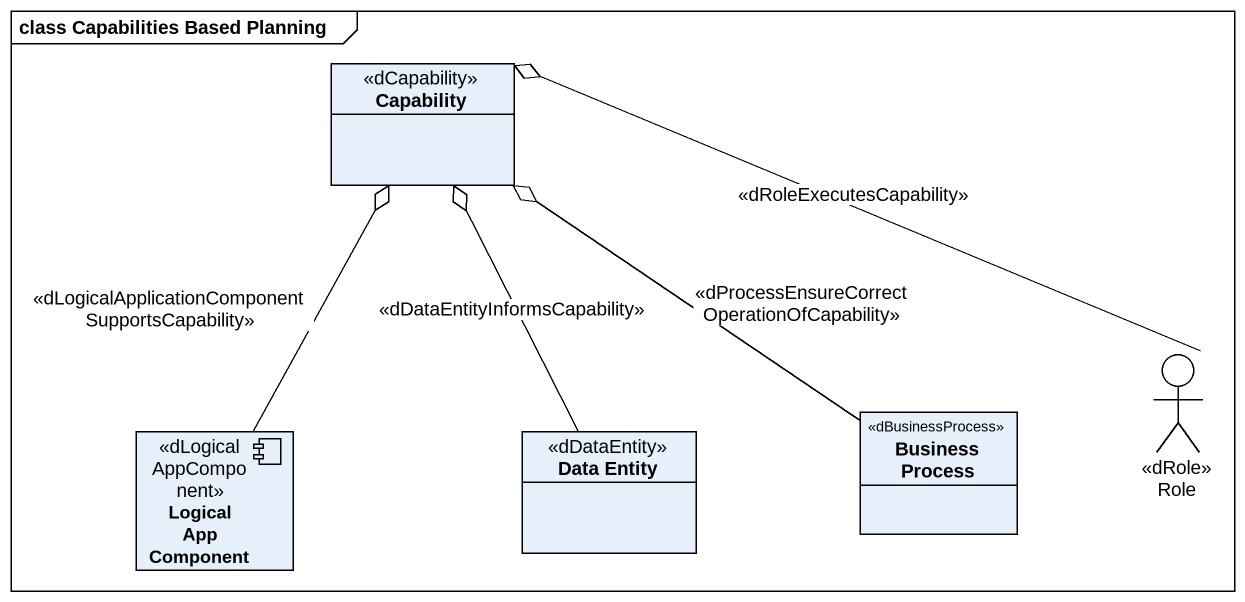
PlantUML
@startuml
mainframe class Capabilities Based Planning
allowmixing
hide circle
hide empty members
class Capability <<dCapability>>
class "Business Process" as Business_Process <<dBusinessProcess>>
actor Role <<dRole>>
component "Logical App Component" as Logical_App_Component <<dLogicalAppComponent>>
class "Data Entity" as Data_Entity <<dDataEntity>>
Business_Process -up-o Capability : <<dProcessEnsureCorrectOperationOfCapability>>
Role -left-o Capability : <<dRoleExecutesCapability>>
Logical_App_Component -up-o Capability : <<dLogicalApplicationComponentSupportsCapability>>
Data_Entity -up-o Capability : <<dDataEntityInformsCapability>>
@enduml
